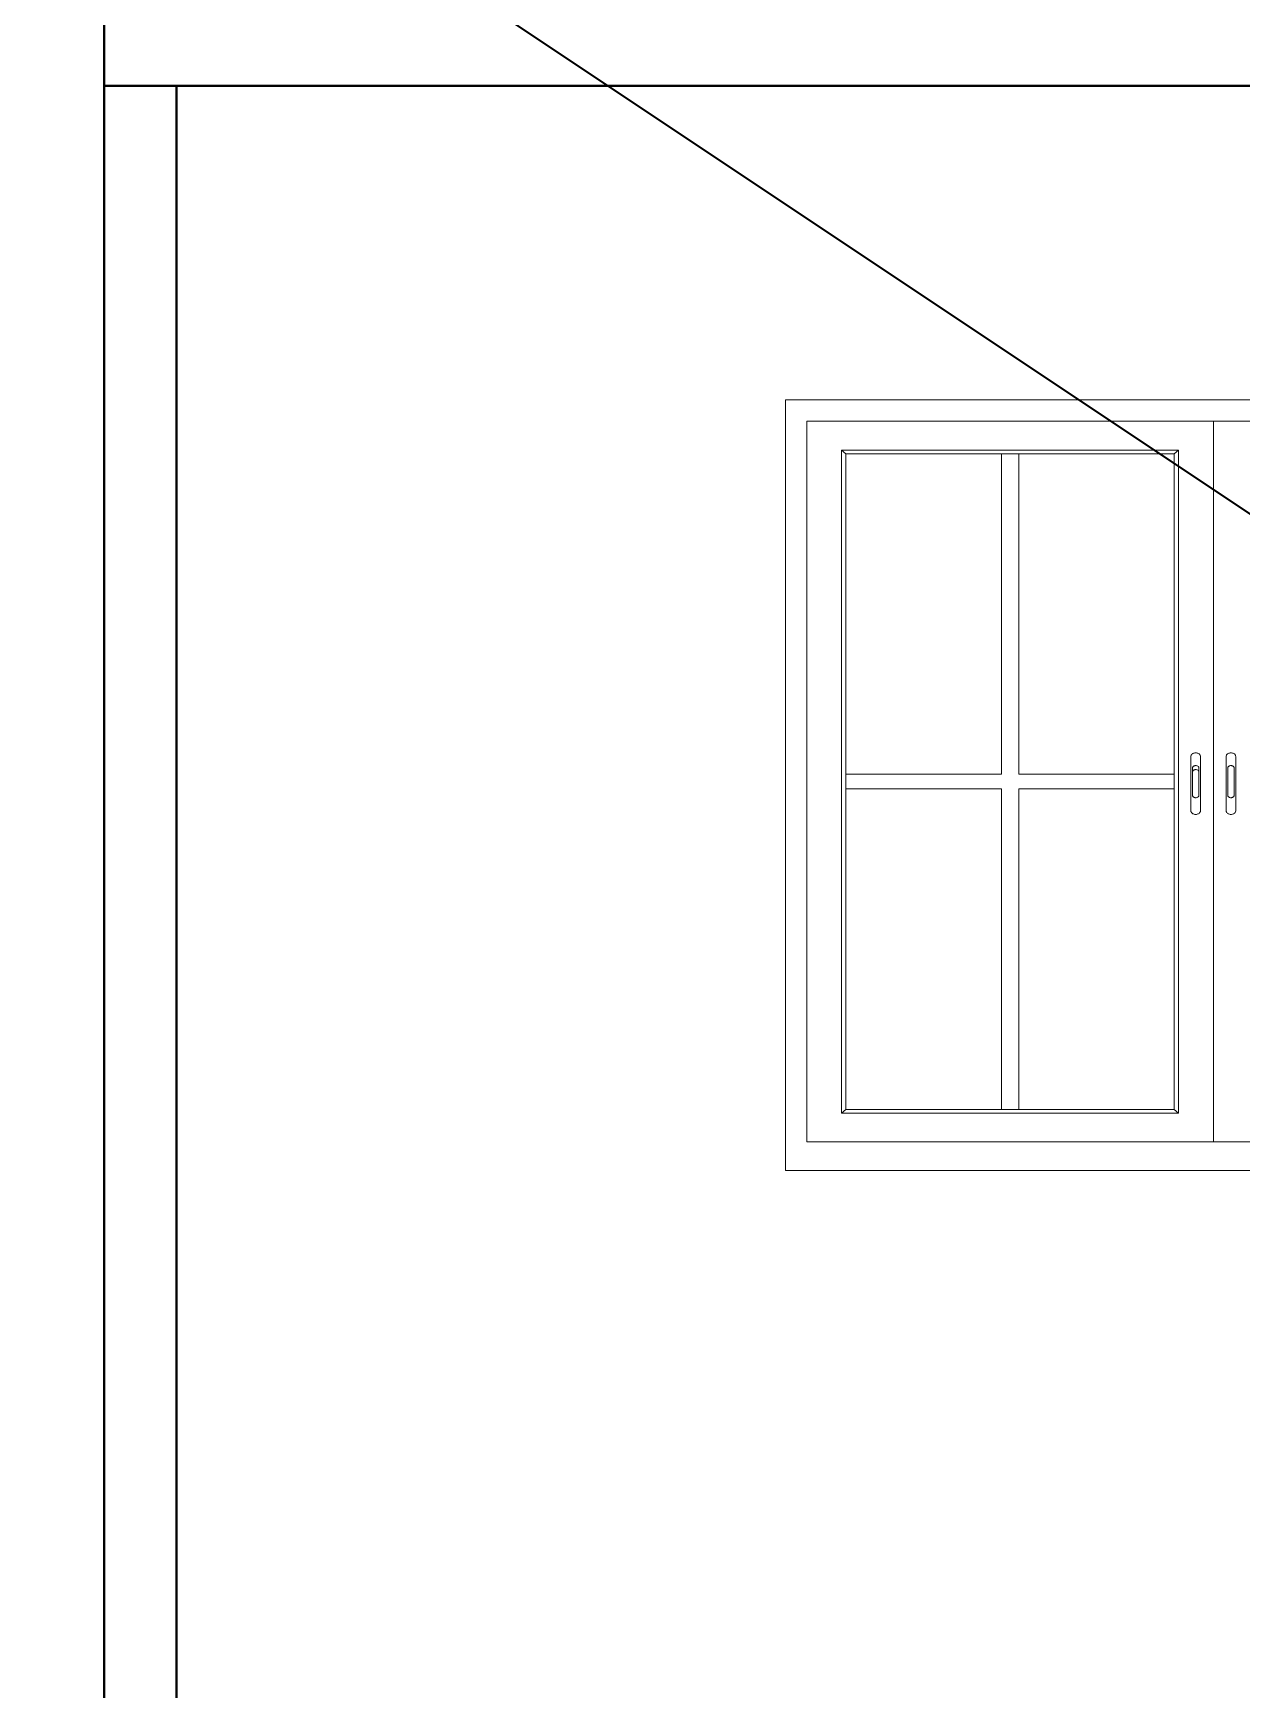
# Model space of a CAD drawing. Header units: inches. Extents: x 141029 to 151573, y -22384 to -18036.
# Drawn here: x 144499.4 to 144584.1, y -20385 to -20268.9 of the extents above; entities that cross this region are included whole.
import ezdxf

# ---------------------------------------------------------------- set-up
doc = ezdxf.new("R2010")
doc.units = ezdxf.units.IN
doc.header["$LTSCALE"] = 0.5
doc.header["$MEASUREMENT"] = 0
doc.layers.add('wall', color=1, linetype='Continuous', lineweight=40)
doc.layers.add('window', color=4, linetype='Continuous', lineweight=13)

msp = doc.modelspace()

# ---------------------------------------------------------------- linework, layer by layer
at = {"layer": 'wall'}
for p, q in [((141502.31, -18246.24), (147362.44, -22155.74)), ((144504.38, -20272.61), (144504.38, -20258.61)), ((144504.38, -20272.61), (144510.43, -20272.61)), ((144504.38, -20272.61), (144504.38, -20512.61)), ((144509.44, -20498.61), (144509.44, -20272.61)), ((144510.43, -20272.61), (144513.8, -20272.61)), ((144678.94, -20272.61), (144513.8, -20272.61))]:
    msp.add_line(p, q, dxfattribs=at)
at = {"layer": 'window'}
for p, q in [((144552.13, -20348.61), (144552.13, -20294.61)), ((144552.13, -20294.61), (144648.13, -20294.61)), ((144553.63, -20346.61), (144553.63, -20296.11)), ((144553.63, -20296.11), (144610.63, -20296.11)), ((144582.13, -20296.11), (144582.13, -20346.61)), ((144579.69, -20298.13), (144556.06, -20298.13)), ((144556.06, -20298.13), (144556.06, -20344.59)), ((144556.36, -20298.39), (144556.06, -20298.13)), ((144556.36, -20298.39), (144556.36, -20344.33)), ((144556.36, -20298.39), (144579.39, -20298.39)), ((144567.27, -20298.39), (144567.27, -20320.85)), ((144568.49, -20298.39), (144568.49, -20320.85)), ((144579.39, -20298.39), (144579.69, -20298.13)), ((144579.39, -20344.33), (144579.39, -20298.39)), ((144579.69, -20344.59), (144579.69, -20298.13)), ((144580.58, -20319.52), (144580.56, -20319.56)), ((144580.56, -20319.56), (144580.56, -20319.6)), ((144580.56, -20319.6), (144580.56, -20323.41)), ((144580.6, -20319.48), (144580.58, -20319.52)), ((144580.62, -20319.45), (144580.6, -20319.48)), ((144580.66, -20319.42), (144580.62, -20319.45)), ((144580.7, -20319.4), (144580.66, -20319.42)), ((144580.74, -20319.38), (144580.7, -20319.4)), ((144580.79, -20319.36), (144580.74, -20319.38)), ((144580.84, -20319.35), (144580.79, -20319.36)), ((144580.89, -20319.35), (144580.84, -20319.35)), ((144580.95, -20319.35), (144580.89, -20319.35)), ((144581, -20319.36), (144580.95, -20319.35)), ((144581.05, -20319.38), (144581, -20319.36)), ((144581.09, -20319.4), (144581.05, -20319.38)), ((144581.13, -20319.42), (144581.09, -20319.4)), ((144581.16, -20319.45), (144581.13, -20319.42)), ((144581.19, -20319.48), (144581.16, -20319.45)), ((144581.21, -20319.52), (144581.19, -20319.48)), ((144581.22, -20319.56), (144581.21, -20319.52)), ((144581.23, -20319.6), (144581.21, -20319.52)), ((144581.23, -20319.6), (144581.22, -20319.56)), ((144581.23, -20323.41), (144581.23, -20319.6)), ((144583.03, -20319.56), (144583.04, -20319.52)), ((144583.03, -20319.6), (144583.04, -20319.52)), ((144583.03, -20319.6), (144583.03, -20319.56)), ((144583.03, -20323.41), (144583.03, -20319.6)), ((144583.04, -20319.52), (144583.06, -20319.48)), ((144583.06, -20319.48), (144583.09, -20319.45)), ((144583.12, -20319.42), (144583.09, -20319.45)), ((144583.16, -20319.4), (144583.12, -20319.42)), ((144583.16, -20319.4), (144583.21, -20319.38)), ((144583.26, -20319.36), (144583.21, -20319.38)), ((144583.31, -20319.35), (144583.26, -20319.36)), ((144583.36, -20319.35), (144583.31, -20319.35)), ((144583.41, -20319.35), (144583.36, -20319.35)), ((144583.41, -20319.35), (144583.46, -20319.36)), ((144583.46, -20319.36), (144583.51, -20319.38)), ((144583.51, -20319.38), (144583.56, -20319.4)), ((144583.56, -20319.4), (144583.6, -20319.42)), ((144583.6, -20319.42), (144583.63, -20319.45)), ((144583.66, -20319.48), (144583.63, -20319.45)), ((144583.68, -20319.52), (144583.66, -20319.48)), ((144583.69, -20319.56), (144583.68, -20319.52)), ((144583.69, -20319.56), (144583.7, -20319.6)), ((144583.7, -20319.6), (144583.7, -20323.41)), ((144567.27, -20320.85), (144556.36, -20320.85)), ((144579.39, -20320.85), (144568.49, -20320.85)), ((144580.67, -20320.38), (144580.68, -20320.35)), ((144580.67, -20320.41), (144580.67, -20320.38)), ((144580.67, -20320.68), (144580.67, -20320.41)), ((144580.67, -20320.66), (144580.68, -20320.63)), ((144580.67, -20320.68), (144580.67, -20320.66)), ((144580.67, -20322.33), (144580.67, -20320.68)), ((144580.68, -20320.35), (144580.69, -20320.33)), ((144580.68, -20320.63), (144580.69, -20320.61)), ((144580.69, -20320.33), (144580.71, -20320.31)), ((144580.69, -20320.61), (144580.71, -20320.59)), ((144580.71, -20320.31), (144580.73, -20320.29)), ((144580.71, -20320.59), (144580.73, -20320.57)), ((144580.73, -20320.29), (144580.76, -20320.27)), ((144580.73, -20320.57), (144580.76, -20320.55)), ((144580.76, -20320.27), (144580.79, -20320.26)), ((144580.76, -20320.55), (144580.79, -20320.54)), ((144580.79, -20320.26), (144580.82, -20320.25)), ((144580.79, -20320.54), (144580.82, -20320.53)), ((144580.82, -20320.25), (144580.86, -20320.24)), ((144580.82, -20320.53), (144580.86, -20320.52)), ((144580.86, -20320.24), (144580.89, -20320.24)), ((144580.86, -20320.52), (144580.89, -20320.52)), ((144580.89, -20320.24), (144580.93, -20320.24)), ((144580.89, -20320.52), (144580.93, -20320.52)), ((144580.93, -20320.24), (144580.96, -20320.25)), ((144580.93, -20320.52), (144580.96, -20320.53)), ((144580.96, -20320.25), (144581, -20320.26)), ((144580.96, -20320.53), (144581, -20320.54)), ((144581, -20320.26), (144581.03, -20320.27)), ((144581, -20320.54), (144581.03, -20320.55)), ((144581.03, -20320.27), (144581.05, -20320.29)), ((144581.03, -20320.55), (144581.05, -20320.57)), ((144581.05, -20320.29), (144581.08, -20320.31)), ((144581.05, -20320.57), (144581.08, -20320.59)), ((144581.08, -20320.31), (144581.09, -20320.33)), ((144581.08, -20320.59), (144581.09, -20320.61)), ((144581.09, -20320.33), (144581.11, -20320.35)), ((144581.09, -20320.61), (144581.11, -20320.63)), ((144581.11, -20320.35), (144581.12, -20320.38)), ((144581.11, -20320.63), (144581.12, -20320.66)), ((144581.12, -20320.38), (144581.12, -20320.41)), ((144581.12, -20322.33), (144581.12, -20320.41)), ((144581.12, -20320.66), (144581.12, -20320.68)), ((144583.15, -20320.35), (144583.14, -20320.38)), ((144583.14, -20320.38), (144583.14, -20320.41)), ((144583.14, -20320.41), (144583.14, -20322.33)), ((144583.16, -20320.33), (144583.15, -20320.35)), ((144583.18, -20320.31), (144583.16, -20320.33)), ((144583.2, -20320.29), (144583.18, -20320.31)), ((144583.23, -20320.27), (144583.2, -20320.29)), ((144583.26, -20320.26), (144583.23, -20320.27)), ((144583.29, -20320.25), (144583.26, -20320.26)), ((144583.33, -20320.24), (144583.29, -20320.25)), ((144583.36, -20320.24), (144583.33, -20320.24)), ((144583.4, -20320.24), (144583.36, -20320.24)), ((144583.43, -20320.25), (144583.4, -20320.24)), ((144583.46, -20320.26), (144583.43, -20320.25)), ((144583.49, -20320.27), (144583.46, -20320.26)), ((144583.52, -20320.29), (144583.49, -20320.27)), ((144583.54, -20320.31), (144583.52, -20320.29)), ((144583.56, -20320.33), (144583.54, -20320.31)), ((144583.57, -20320.35), (144583.56, -20320.33)), ((144583.58, -20320.38), (144583.57, -20320.35)), ((144583.59, -20320.41), (144583.58, -20320.38)), ((144583.59, -20322.33), (144583.59, -20320.41)), ((144567.27, -20321.87), (144556.36, -20321.87)), ((144567.27, -20321.87), (144567.27, -20344.33)), ((144568.49, -20321.87), (144568.49, -20344.33)), ((144579.39, -20321.87), (144568.49, -20321.87)), ((144580.67, -20322.33), (144580.67, -20322.35)), ((144580.67, -20322.35), (144580.68, -20322.38)), ((144580.68, -20322.38), (144580.69, -20322.4)), ((144580.69, -20322.4), (144580.71, -20322.42)), ((144580.71, -20322.42), (144580.73, -20322.44)), ((144580.73, -20322.44), (144580.76, -20322.46)), ((144580.76, -20322.46), (144580.79, -20322.47)), ((144580.79, -20322.47), (144580.82, -20322.48)), ((144580.82, -20322.48), (144580.86, -20322.49)), ((144580.86, -20322.49), (144580.89, -20322.49)), ((144580.89, -20322.49), (144580.93, -20322.49)), ((144580.93, -20322.49), (144580.96, -20322.48)), ((144580.96, -20322.48), (144581, -20322.47)), ((144581, -20322.47), (144581.03, -20322.46)), ((144581.03, -20322.46), (144581.05, -20322.44)), ((144581.05, -20322.44), (144581.08, -20322.42)), ((144581.08, -20322.42), (144581.09, -20322.4)), ((144581.09, -20322.4), (144581.11, -20322.38)), ((144581.11, -20322.38), (144581.12, -20322.35)), ((144581.12, -20322.35), (144581.12, -20322.33)), ((144583.14, -20322.35), (144583.14, -20322.33)), ((144583.15, -20322.38), (144583.14, -20322.35)), ((144583.16, -20322.4), (144583.15, -20322.38)), ((144583.18, -20322.42), (144583.16, -20322.4)), ((144583.2, -20322.44), (144583.18, -20322.42)), ((144583.23, -20322.46), (144583.2, -20322.44)), ((144583.26, -20322.47), (144583.23, -20322.46)), ((144583.29, -20322.48), (144583.26, -20322.47)), ((144583.33, -20322.49), (144583.29, -20322.48)), ((144583.36, -20322.49), (144583.33, -20322.49)), ((144583.4, -20322.49), (144583.36, -20322.49)), ((144583.43, -20322.48), (144583.4, -20322.49)), ((144583.46, -20322.47), (144583.43, -20322.48)), ((144583.49, -20322.46), (144583.46, -20322.47)), ((144583.52, -20322.44), (144583.49, -20322.46)), ((144583.54, -20322.42), (144583.52, -20322.44)), ((144583.56, -20322.4), (144583.54, -20322.42)), ((144583.57, -20322.38), (144583.56, -20322.4)), ((144583.58, -20322.35), (144583.57, -20322.38)), ((144583.59, -20322.33), (144583.58, -20322.35)), ((144580.56, -20323.45), (144580.56, -20323.41)), ((144580.56, -20323.41), (144580.58, -20323.49)), ((144580.56, -20323.45), (144580.58, -20323.49)), ((144580.58, -20323.49), (144580.6, -20323.53)), ((144580.6, -20323.53), (144580.62, -20323.56)), ((144580.62, -20323.56), (144580.66, -20323.59)), ((144580.66, -20323.59), (144580.7, -20323.61)), ((144580.7, -20323.61), (144580.74, -20323.63)), ((144580.74, -20323.63), (144580.79, -20323.65)), ((144580.79, -20323.65), (144580.84, -20323.66)), ((144580.84, -20323.66), (144580.89, -20323.66)), ((144580.89, -20323.66), (144580.95, -20323.66)), ((144580.95, -20323.66), (144581, -20323.65)), ((144581, -20323.65), (144581.05, -20323.63)), ((144581.05, -20323.63), (144581.09, -20323.61)), ((144581.09, -20323.61), (144581.13, -20323.59)), ((144581.13, -20323.59), (144581.16, -20323.56)), ((144581.16, -20323.56), (144581.19, -20323.53)), ((144581.19, -20323.53), (144581.21, -20323.49)), ((144581.21, -20323.49), (144581.22, -20323.45)), ((144581.22, -20323.45), (144581.23, -20323.41)), ((144583.03, -20323.45), (144583.03, -20323.41)), ((144583.04, -20323.49), (144583.03, -20323.45)), ((144583.04, -20323.49), (144583.06, -20323.53)), ((144583.06, -20323.53), (144583.09, -20323.56)), ((144583.09, -20323.56), (144583.12, -20323.59)), ((144583.16, -20323.61), (144583.12, -20323.59)), ((144583.21, -20323.63), (144583.16, -20323.61)), ((144583.21, -20323.63), (144583.26, -20323.65)), ((144583.31, -20323.66), (144583.26, -20323.65)), ((144583.36, -20323.66), (144583.31, -20323.66)), ((144583.36, -20323.66), (144583.41, -20323.66)), ((144583.41, -20323.66), (144583.46, -20323.65)), ((144583.51, -20323.63), (144583.46, -20323.65)), ((144583.56, -20323.61), (144583.51, -20323.63)), ((144583.56, -20323.61), (144583.6, -20323.59)), ((144583.6, -20323.59), (144583.63, -20323.56)), ((144583.63, -20323.56), (144583.66, -20323.53)), ((144583.68, -20323.49), (144583.66, -20323.53)), ((144583.7, -20323.41), (144583.68, -20323.49)), ((144583.69, -20323.45), (144583.68, -20323.49)), ((144583.69, -20323.45), (144583.7, -20323.41)), ((144556.36, -20344.33), (144556.06, -20344.59)), ((144556.06, -20344.59), (144579.69, -20344.59)), ((144556.36, -20344.33), (144579.39, -20344.33)), ((144579.69, -20344.59), (144579.39, -20344.33)), ((144593.15, -20346.61), (144553.63, -20346.61)), ((144552.13, -20348.61), (144593.41, -20348.61))]:
    msp.add_line(p, q, dxfattribs=at)

doc.saveas('drawing.dxf')
